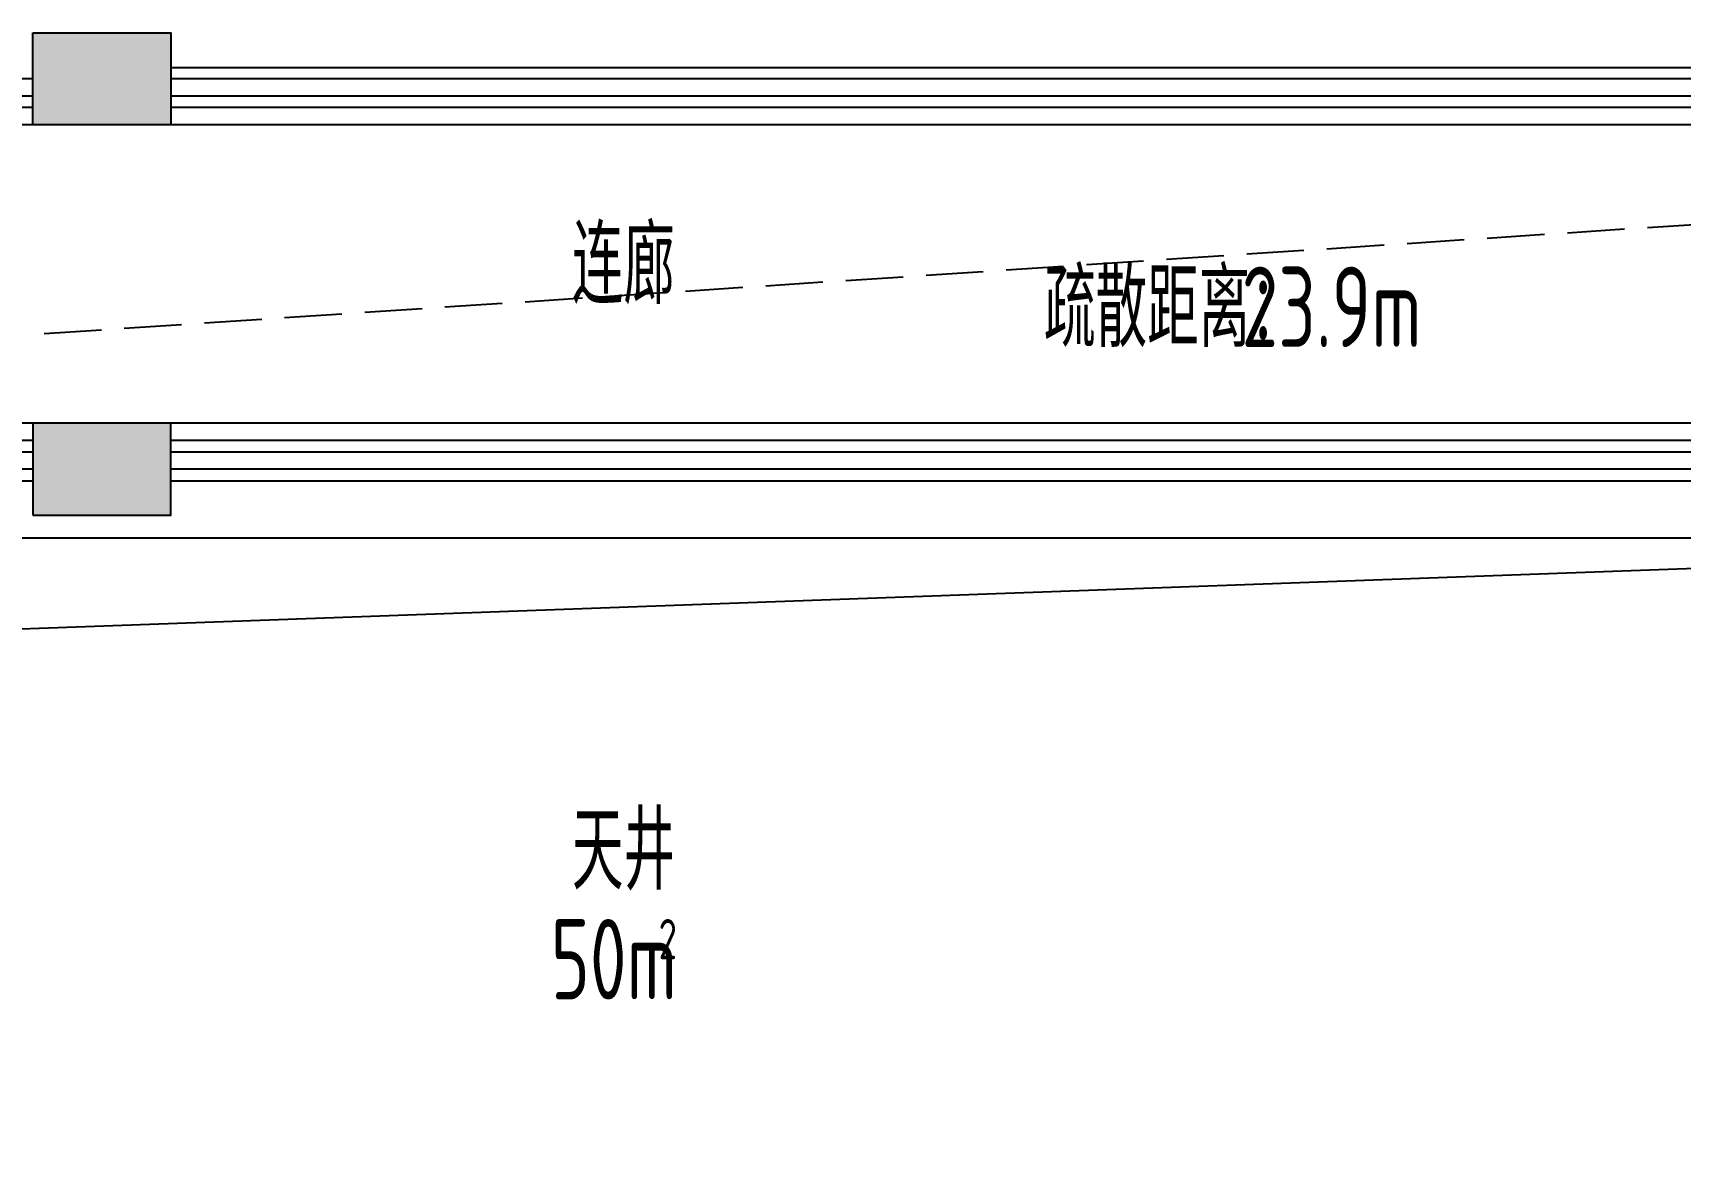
# Model space of a CAD drawing. Extents: x 2378699 to 2462834, y 1041771 to 1211756.
# Drawn here: x 2405536 to 2412711, y 1182863 to 1187749 of the extents above; entities that cross this region are included whole.
import ezdxf

# ---------------------------------------------------------------- set-up
doc = ezdxf.new("R2010")
doc.units = 0
doc.header["$LTSCALE"] = 1000
doc.linetypes.add('DASH', pattern=[0.35, 0.25, -0.1])
doc.layers.get('0').update_dxf_attribs({"linetype": 'CONTINUOUS'})
doc.layers.add('A-area', color=23, linetype='CONTINUOUS', plot=False)
for name, color, linetype in [('A-洞口', 105, 'CONTINUOUS'), ('A-疏散距离', 105, 'DASH'), ('A-看线', 105, 'CONTINUOUS'), ('A-线脚看线', 9, 'CONTINUOUS'), ('AE-FLOR', 151, 'CONTINUOUS'), ('PUB_HATCH', 8, 'CONTINUOUS'), ('PUB_TEXT', 7, 'CONTINUOUS'), ('剪力墙', 6, 'CONTINUOUS'), ('栏杆', 142, 'CONTINUOUS')]:
    doc.layers.add(name, color=color, linetype=linetype)
doc.styles.get("Standard").update_dxf_attribs({"font": 'tssdeng.shx', "bigfont": 'tssdchn.shx'})

# ---------------------------------------------------------------- blocks, each defined once
blk = doc.blocks.new('jgjlq030328')
at = {"layer": 'PUB_HATCH'}
for points in [[(-279335, 22611.9), (-278735, 22611.9), (-278735, 22211.9), (-279335, 22211.9)], [(-279335, 20511.9), (-278735, 20511.9), (-278735, 20911.9), (-279335, 20911.9)]]:
    blk.add_hatch(color=256, dxfattribs=at).paths.add_polyline_path(points)
at = {"layer": '剪力墙'}
for points in [[(-279335, 22611.9), (-278735, 22611.9), (-278735, 22211.9), (-279335, 22211.9)], [(-279335, 20511.9), (-278735, 20511.9), (-278735, 20911.9), (-279335, 20911.9)]]:
    blk.add_lwpolyline(points, close=True, dxfattribs=at)
for points in [[(-279135, 22211.9), (-279135, 22211.9)], [(-279135, 20511.9), (-279135, 20511.9)]]:
    blk.add_lwpolyline(points, dxfattribs=at)
blk = doc.blocks.new('ssxianjiao0329')
at = {"layer": 'A-线脚看线'}
for points in [[(-32413.7, 148948.2), (-22513.7, 148948.2)], [(-36813.7, 147148.2), (-33013.7, 147148.2)], [(-32413.7, 147148.2), (-22513.7, 147148.2)]]:
    blk.add_lwpolyline(points, dxfattribs=at)
blk = doc.blocks.new('hhhhxintongqutong0329')
at = {"layer": 'A-area'}
blk.add_lwpolyline([(-37213.7, 20182.6), (-37213.7, 20182.6), (-37213.7, 20182.6), (-37213.7, 16782.6), (-34663.7, 16782.6), (-34663.7, 16782.6), (-33413.7, 16782.6), (-33413.7, 16782.6), (-31813.7, 16782.6), (-31813.7, 16982.6), (-31213.7, 16982.6), (-31213.7, 13682.6), (-29813.7, 13682.6), (-29813.7, 16982.6), (-29213.7, 16982.6), (-29213.7, 16782.6), (-27713.6, 16782.6), (-27713.6, 16782.6), (-26463.7, 16782.6), (-26463.7, 16782.6), (-25563.6, 16782.6), (-25563.7, 18382.6), (-22113.7, 18382.6), (-22113.7, 20182.6)], close=True, dxfattribs=at)
at = {"layer": 'A-看线'}
blk.add_lwpolyline([(-22113.7, 20182.6), (-37213.7, 20182.6)], dxfattribs=at)
at = {"layer": 'AE-FLOR'}
for points in [[(-33013.7, 22182.6), (-33813.7, 22182.6)], [(-22513.7, 22182.6), (-32413.7, 22182.6)], [(-33013.7, 21982.6), (-33813.7, 21982.6)], [(-22513.7, 21982.6), (-32413.7, 21982.6)], [(-33013.7, 20682.6), (-36813.7, 20682.6)], [(-22513.7, 20682.6), (-32413.7, 20682.6)], [(-33013.7, 20482.6), (-36813.7, 20482.6)], [(-22513.7, 20482.6), (-32413.7, 20482.6)]]:
    blk.add_lwpolyline(points, dxfattribs=at)
at = {"layer": '栏杆'}
for points in [[(-33013.7, 22107.6), (-33813.7, 22107.6)], [(-22513.7, 22107.6), (-32413.7, 22107.6)], [(-33013.7, 22057.6), (-33813.7, 22057.6)], [(-22513.7, 22057.6), (-32413.7, 22057.6)], [(-33013.7, 20607.6), (-36813.7, 20607.6)], [(-22513.7, 20607.6), (-32413.7, 20607.6)], [(-33013.7, 20557.6), (-36813.7, 20557.6)], [(-22513.7, 20557.6), (-32413.7, 20557.6)]]:
    blk.add_lwpolyline(points, dxfattribs=at)
at = {"layer": 'PUB_TEXT', "width": 0.7}
for s, height, p in [('连廊', 337.59, (-30666, 21202.3)), ('天井', 337.59, (-30666, 18651.6)), ('50m', 350, (-30757.7, 18173.8)), ('2', 175, (-30288.1, 18348.8))]:
    blk.add_text(s, height=height, dxfattribs=at).set_placement(p)

msp = doc.modelspace()

# ---------------------------------------------------------------- linework, layer by layer
at = {"layer": 'A-洞口'}
msp.add_lwpolyline([(2401336, 1182149.2), (2401955.2, 1185026.7), (2416386, 1185549.2)], dxfattribs=at)
at = {"layer": 'A-疏散距离'}
msp.add_lwpolyline([(2399636, 1180749.2), (2401044.6, 1186140.5), (2419336, 1187349.2)], dxfattribs=at)

# ---------------------------------------------------------------- block references
for name, p in [('ssxianjiao0329', (2438549.7, 1038651)), ('hhhhxintongqutong0329', (2438549.7, 1165366.6))]:
    msp.add_blockref(name, p)
at = {"layer": '剪力墙'}
msp.add_blockref('jgjlq030328', (2684871, 1165137.3, 0), dxfattribs=at)

# ---------------------------------------------------------------- texts
at = {"layer": 'A-疏散距离', "linetype": 'ByBlock', "width": 0.7}
for s, height, p in [('疏散距离：', 337.59, (2409940.6, 1186381.4, 0)), ('23.9m', 350, (2410800.8, 1186381.4, 0))]:
    msp.add_text(s, height=height, dxfattribs=at).set_placement(p)

doc.saveas('drawing.dxf')
